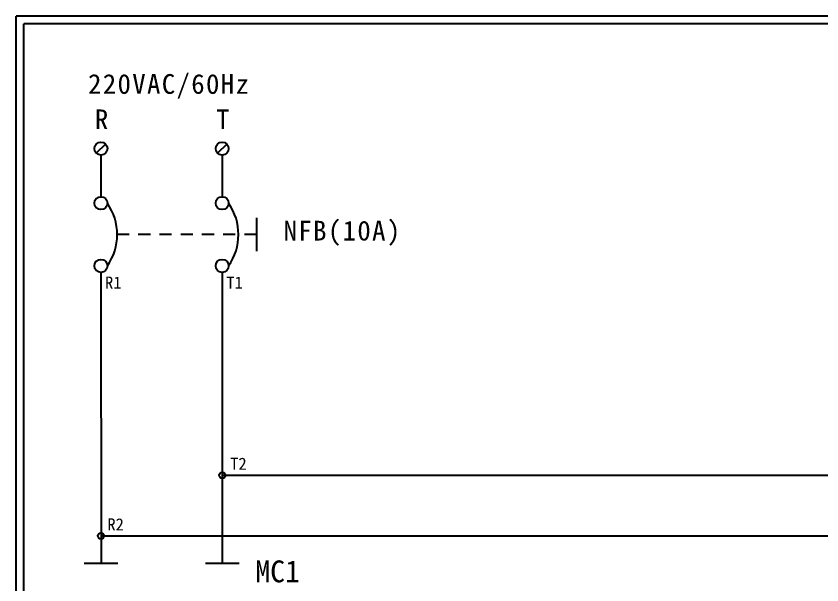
# Model space of a CAD drawing. Extents: x 10 to 297, y 3 to 207.
# Drawn here: x 10 to 142.9, y 113.1 to 207 of the extents above; entities that cross this region are included whole.
import ezdxf

# ---------------------------------------------------------------- set-up
doc = ezdxf.new("R2010")
doc.units = 0
doc.linetypes.add('HIDDEN9', pattern=[3.5, 2, -1.5])
doc.layers.get('0').update_dxf_attribs({"linetype": 'CONTINUOUS'})
doc.layers.add('圖框層', color=7, linetype='CONTINUOUS')
doc.layers.add('標尺寸層', color=3, linetype='CONTINUOUS')
doc.styles.add('STSL', font='kaiu.ttf')
doc.styles.add('標楷體', font='kaiu.ttf')

msp = doc.modelspace()

# ---------------------------------------------------------------- linework, layer by layer
for p, q in [((24.73, 185.87), (23.22, 184.35)), ((44.73, 185.87), (43.22, 184.35)), ((23.98, 164.62), (24.01, 116.74)), ((43.98, 164.62), (44, 116.74))]:
    msp.add_line(p, q)
at = {"color": 7, "linetype": 'HIDDEN9'}
msp.add_line((49.64, 170.93), (26.67, 170.93), dxfattribs=at)
for centre in [(23.98, 185.11), (43.98, 185.11), (23.98, 176.11), (43.98, 176.11), (23.98, 165.76), (43.98, 165.76)]:
    msp.add_circle(centre, 1.07)
at = {"color": 7}
for centre in [(17.62, 170.93), (37.62, 170.93)]:
    msp.add_arc(centre, 9.05, 325.1286, 34.8714, dxfattribs=at)
at = {"layer": '圖框層', "color": 7}
for p, q in [((297, 206.97), (10, 206.97)), ((10, 3), (10, 206.97)), ((295.75, 205.72), (11.25, 205.72)), ((11.25, 4.25), (11.25, 205.72))]:
    msp.add_line(p, q, dxfattribs=at)
at = {"layer": '標尺寸層', "color": 7}
for p, q in [((23.98, 184.04), (23.98, 177.18)), ((43.98, 184.04), (43.98, 177.18)), ((49.64, 173.67), (49.64, 168.2)), ((23.98, 164.69), (23.98, 164.62)), ((43.98, 164.69), (43.98, 164.62)), ((43.99, 131.22), (186.67, 131.22)), ((24, 121.22), (209.51, 121.22)), ((21.23, 116.74), (26.8, 116.74)), ((41.23, 116.74), (46.8, 116.74))]:
    msp.add_line(p, q, dxfattribs=at)
for centre in [(43.99, 131.23), (24, 121.22)]:
    msp.add_circle(centre, 0.5, dxfattribs=at)

# ---------------------------------------------------------------- texts
at = {"color": 0, "char_height": 3.25, "style": '標楷體'}
for s, insert, width, attachment_point in [('\\pt6.5;{\\T1.1;220VAC/60Hz}', (21.86, 197.4), 35.213, 1), ('\\pt6.5;{\\T1.1;R}', (22.98, 191.57), 2, 1), ('\\pt6.5;{\\T1.1;T}', (42.98, 191.57), 2, 1), ('\\pt6.5;{\\T1.1;NFB(10A)}', (63.84, 173.2), 24.6072, 2)]:
    msp.add_mtext(s, dxfattribs=dict(at, insert=insert, width=width, attachment_point=attachment_point))
at = {"layer": '圖框層', "color": 4, "style": 'STSL'}
for s, height, p in [('R1', 2, (24.66, 162.01)), ('T1', 2, (44.66, 162.01)), ('T2', 2, (45.3, 132.13)), ('R2', 2, (25.05, 122.12)), ('MC1', 3.6, (49.45, 113.57))]:
    msp.add_text(s, height=height, dxfattribs=at).set_placement(p)

doc.saveas('drawing.dxf')
